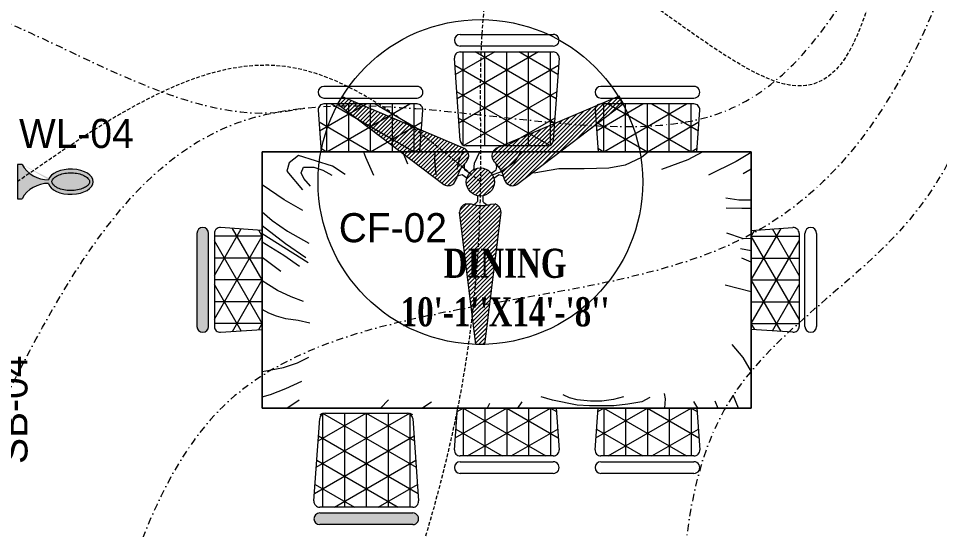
# Model space of a CAD drawing. Header units: inches. Extents: x 109699 to 44449955, y -10987 to 15824140.
# Drawn here: x 197439 to 197597.2, y -3965.6 to -3877.9 of the extents above; entities that cross this region are included whole.
import ezdxf

# ---------------------------------------------------------------- set-up
doc = ezdxf.new("R2010")
doc.units = ezdxf.units.IN
doc.header["$LTSCALE"] = 5
doc.header["$MEASUREMENT"] = 0
doc.linetypes.add('DASHDOT', pattern=[1, 0.5, -0.25, 0, -0.25])
doc.linetypes.add('DASHED2', pattern=[0.375, 0.25, -0.125])
doc.layers.get('0').update_dxf_attribs({"color": 123})
for name, color, linetype, lineweight in [('collum', 8, 'Continuous', 70), ('E-CF-Ceiling-Fan', 30, 'Continuous', 13), ('E-Con-Point', 5, 'DASHED2', 13), ('E-SB-Switch-Board', 106, 'Continuous', 18), ('E-WL-Wall-Light', 232, 'Continuous', 15), ('SB', 1, 'DASHDOT', 20)]:
    doc.layers.add(name, color=color, linetype=linetype, lineweight=lineweight)
doc.layers.add('FURNITUR', color=7, linetype='Continuous', lineweight=5, true_color=0xe8e8e8)
doc.layers.add('T', color=8, linetype='Continuous')
doc.styles.get("Standard").update_dxf_attribs({"font": 'times.ttf'})
doc.styles.add('style2', font='ARIALN.TTF', dxfattribs={"width": 0.75, "height": 3})

# ---------------------------------------------------------------- blocks, each defined once
blk = doc.blocks.new('vbhgytr')
at = {"layer": 'FURNITUR'}
h = blk.add_hatch(color=256, dxfattribs=at)
edge = h.paths.add_edge_path()
edge.add_ellipse((143560.9056260546, 627.6643518051457), major_axis=(0.7071072075479371, 0.7071072075479372), ratio=0.9999987936840739, start_angle=-44.99934339188269, end_angle=134.9992742750232, ccw=False)
edge.add_line((143561.9056260541, 627.6643638682775), (143561.9056260541, 611.6797551263642))
edge.add_ellipse((143560.9056260546, 611.6797551264006), major_axis=(-0.7071067810310865, 0.7071067810310864), ratio=0.9999999999888283, start_angle=134.9999999963449, end_angle=224.9999999982356, ccw=False)
edge.add_ellipse((143560.9056260546, 611.6797551263642), major_axis=(-0.7071067809999121, 0.707106780999912), ratio=0.999999999982188, start_angle=45.00000000051028, end_angle=134.9999999944872, ccw=False)
edge.add_line((143559.9056260551, 611.6797551263642), (143559.9056260551, 627.6643638682776))
h = blk.add_hatch(color=256, dxfattribs=at)
edge = h.paths.add_edge_path()
edge.add_ellipse((143580.9994692173, 578.670171990399), major_axis=(-0.7071067810199007, 0.7071067810199005), ratio=0.9999999999911356, start_angle=-44.999999996918916, end_angle=135.0000000030811, ccw=False)
edge.add_line((143580.9994692174, 579.6701719904427), (143596.9840779506, 579.6701719904427))
edge.add_ellipse((143596.9840694206, 578.6701719904354), major_axis=(0.7071067810318384, 0.7071067810318385), ratio=0.9999999999864739, start_angle=225.0004887274365, end_angle=404.99951127167094, ccw=False)
edge.add_line((143596.9840779505, 577.6701719904281), (143580.9994692174, 577.6701719903554))
for p, q in [((143605.1249523512, 661.8079216003179), (143621.1095610846, 661.8079216003179)), ((143621.1095610846, 659.8079216003033), (143605.1249523512, 659.8079216003033)), ((143611.0653897037, 658.8079216002233), (143604.3260248482, 654.9169474846453)), ((143618.5653896998, 658.8079216003688), (143604.6189918455, 650.7559650403997)), ((143605.1249523512, 658.8079216003688), (143621.1095610846, 658.8079216003688)), ((143605.6172567218, 642.807746443085), (143605.6172567218, 658.8079216003688)), ((143621.6155215903, 650.7559650405452), (143607.669123736, 658.8079216003688)), ((143609.3672567199, 642.6720594977793), (143609.3672567199, 658.8079216003688)), ((143613.1172567179, 642.6720594977793), (143613.1172567179, 658.8079216003688)), ((143621.9084885877, 654.9169474846453), (143615.1691237321, 658.8079216002233)), ((143616.867256716, 642.6720594977793), (143616.867256716, 658.8079216003688)), ((143620.617256714, 642.8077464430851), (143620.617256714, 658.8079216003688)), ((143605.1231564528, 643.5953629989851), (143604.1274218266, 657.737687340231)), ((143622.1070916092, 657.737687340231), (143621.111356983, 643.5953629989851)), ((143621.3225545928, 646.5949825964451), (143604.2165991282, 656.4711105939284)), ((143622.0179143076, 656.4711105939284), (143604.9119588429, 646.5949825962996)), ((143597.7118773502, 652.8836901886121), (143581.7272686169, 652.8836901886121)), ((143620.4902177778, 642.7454054618005), (143604.5343936761, 651.9575048070514)), ((143621.7001197597, 651.9575048070514), (143605.744295658, 642.7454054618004)), ((143645.2717227854, 652.8836901886121), (143629.2871140523, 652.8836901886121)), ((143581.7272686169, 650.8836901885976), (143597.7118773502, 650.8836901885976)), ((143629.2871140523, 650.8836901885976), (143645.2717227854, 650.8836901885976)), ((143580.7297380922, 648.8134559283799), (143581.2325504683, 641.6720594978448)), ((143580.9781388075, 645.2854441583443), (143588.942534553, 649.8836901885176)), ((143597.7118773502, 649.8836901885176), (143581.7272686169, 649.8836901885176)), ((143582.2195729875, 641.6720594978448), (143582.2195729875, 649.8836901885176)), ((143582.2195729876, 641.6720594978448), (143596.4425345491, 649.8836901885176)), ((143582.9966114181, 649.8836901885176), (143597.2195729796, 641.6720594978448)), ((143585.9695729855, 641.6720594978448), (143585.9695729855, 649.8836901885176)), ((143589.7195729836, 641.6720594978448), (143589.7195729836, 649.8836901885176)), ((143590.4966114141, 649.8836901885176), (143598.4610071597, 645.2854441583443)), ((143593.4695729816, 641.6720594978448), (143593.4695729816, 649.8836901885176)), ((143597.2195729796, 641.6720594978448), (143597.2195729796, 649.8836901885176)), ((143598.2065954988, 641.6720594978448), (143598.7094078749, 648.8134559283799)), ((143628.2895835277, 648.8134559283799), (143628.7923959036, 641.6720594978448)), ((143628.5379842429, 645.2854441583443), (143636.5023799883, 649.8836901885176)), ((143645.2717227854, 649.8836901885176), (143629.2871140523, 649.8836901885176)), ((143629.7794184228, 641.6720594978448), (143629.7794184228, 649.8836901885176)), ((143629.7794184226, 641.6720594976993), (143644.0023799844, 649.8836901885176)), ((143630.5564568533, 649.8836901885176), (143644.7794184149, 641.6720594978448)), ((143633.5294184208, 641.6720594978448), (143633.5294184208, 649.8836901885176)), ((143637.2794184189, 641.6720594978448), (143637.2794184189, 649.8836901885176)), ((143638.0564568494, 649.8836901885176), (143646.0208525948, 645.2854441583443)), ((143641.0294184169, 641.6720594978448), (143641.0294184169, 649.8836901885176)), ((143644.7794184149, 641.6720594978448), (143644.7794184149, 649.8836901885176)), ((143645.7664409339, 641.6720594978448), (143646.26925331, 648.8134559283799)), ((143613.1172567179, 642.6720594977793), (143604.8521882241, 647.4438990201744)), ((143621.3823252117, 647.4438990201744), (143613.1172567179, 642.6720594977793)), ((143580.8729332037, 646.7796693589627), (143589.7195729836, 641.6720594978448)), ((143589.7195729836, 641.6720594978448), (143598.5662127634, 646.7796693589627)), ((143628.4327786389, 646.7796693589627), (143637.2794184189, 641.6720594978448)), ((143637.2794184187, 641.6720594976993), (143646.1260581988, 646.7796693589627)), ((143620.114302498, 642.6720594977793), (143606.1202109378, 642.6720594977793)), ((143655.1172566959, 641.6720594978448), (143571.1172567398, 641.6720594978448)), ((143571.1172567398, 641.6720594978448), (143571.1172567398, 597.672059496797)), ((143571.1172567398, 597.672059496797), (143571.1172567398, 641.6720594978448)), ((143571.1172567398, 641.6720594978448), (143571.1172567398, 597.672059496797)), ((143571.1172567398, 641.6720594978448), (143655.1172566959, 641.6720594978448)), ((143577.3309653898, 641.0395826035877), (143575.7301212529, 639.7902178397711)), ((143583.2120016395, 639.1844370234993), (143577.3309653898, 641.0395826035877)), ((143581.1907277518, 642.2660635719402), (143582.2195729875, 641.6720594978448)), ((143581.2325504683, 641.6720594978448), (143598.2065954988, 641.6720594978448)), ((143581.2325504683, 641.6720594978448), (143598.2065954988, 641.6720594978448)), ((143588.5147133113, 641.6720594978448), (143588.8487618034, 640.735991418943)), ((143588.8487618034, 640.735991418943), (143590.2192721229, 637.6608935602028)), ((143596.1256616821, 639.546715303443), (143595.2476904522, 641.6720594978448)), ((143597.2195729796, 641.6720594978448), (143598.2484182154, 642.2660635719402)), ((143600.7542872012, 641.6720594978448), (143600.6826344299, 640.2923687271145)), ((143604.9802752572, 640.4945424176052), (143605.6328713989, 641.6720594978448)), ((143607.5941415007, 639.6990819902624), (143608.4672035317, 641.6720594978448)), ((143615.5334667222, 641.6720594978448), (143614.3686629143, 639.8357809495151)), ((143628.7505731869, 642.2660635720857), (143629.7794184228, 641.6720594978448)), ((143628.7923959036, 641.6720594978448), (143645.7664409339, 641.6720594978448)), ((143628.7923959036, 641.6720594978448), (143645.7664409339, 641.6720594978448)), ((143637.4512945455, 641.6720594978448), (143636.2761165116, 640.6848105488733)), ((143644.248353743, 640.3276376992483), (143646.7055521448, 641.6720594978448)), ((143644.7794184148, 641.6720594976993), (143645.8082636508, 642.2660635719402)), ((143655.1172566959, 641.538957472267), (143652.5193605899, 639.9888483998194)), ((143655.1172566959, 597.672059496797), (143655.1172566959, 641.6720594978448)), ((143655.1172566959, 641.6720594978448), (143655.1172566959, 597.672059496797)), ((143575.7301212529, 639.7902178397711), (143575.3289813875, 638.3219685073465)), ((143585.3644248581, 637.7460715919364), (143583.2120016395, 639.1844370234993)), ((143600.6826344299, 640.2923687271145), (143600.944565505, 637.6818507356419)), ((143604.6185792443, 638.6401932471025), (143604.9802752572, 640.4945424176052)), ((143607.4552653331, 638.4548872768722), (143607.5941415007, 639.6990819902624)), ((143614.3686629143, 639.8357809495151), (143612.0119763768, 638.1696848632141)), ((143633.4492296633, 639.3763560241482), (143630.6222562891, 638.8733223773182)), ((143636.2761165116, 640.6848105488733), (143633.4492296633, 639.3763560241482)), ((143639.7542986284, 638.6606835952091), (143644.248353743, 640.3276376992483)), ((143652.5193605899, 639.9888483998194), (143647.7523893031, 637.6473326774039)), ((143575.3289813875, 638.3219685073465), (143578.0571578725, 635.1218328395556)), ((143577.8353150084, 638.0449123980056), (143578.231923196, 639.0124445695162)), ((143578.2860998558, 637.0597383581688), (143577.8353150084, 638.0449123980056)), ((143578.231923196, 639.0124445695162), (143579.9706401813, 639.0242082184614)), ((143579.9706401813, 639.0242082184614), (143581.5039881642, 638.4871583283322)), ((143581.5039881642, 638.4871583283322), (143583.049655858, 637.6688849608377)), ((143612.0119763768, 638.1696848632141), (143610.3790705206, 637.5758178167919)), ((143622.0793810895, 638.7158959139039), (143617.7459480488, 637.9870569239985)), ((143626.4121809155, 638.7555468585775), (143622.0793810895, 638.7158959139039)), ((143630.6222562891, 638.8733223773182), (143626.4121809155, 638.7555468585775)), ((143653.6931850109, 637.9421590691745), (143655.1172566959, 638.7446585256688)), ((143574.8817115685, 633.4423837915675), (143571.1172567398, 635.9921648626162)), ((143579.4082084989, 635.7553029141051), (143578.2860998558, 637.0597383581688)), ((143578.077041855, 631.5853235269346), (143574.8817115685, 633.4423837915675)), ((143650.7440468257, 633.755287125117), (143652.9600786029, 633.4428008235556)), ((143652.9600786029, 633.4428008235556), (143655.1172566959, 633.4428008235556)), ((143571.1172567398, 631.3657826481779), (143572.8086582478, 629.854395657976)), ((143650.8085250812, 632.0438695665348), (143653.46420637, 631.993804762443)), ((143653.46420637, 631.993804762443), (143655.1172566959, 631.993804762443)), ((143572.8086582478, 629.854395657976), (143575.4711490395, 628.0124146541182)), ((143562.9056260536, 620.4490979282348), (143567.5038720813, 628.4134936781405)), ((143562.9056260535, 620.4490979282348), (143567.5038720813, 628.4134936781405)), ((143571.1172567398, 628.159082017127), (143563.9758603132, 628.6618943935003)), ((143571.1172567398, 628.159082017127), (143563.975860313, 628.6618943935003)), ((143571.1172567398, 619.6720594972481), (143566.0096468815, 628.5186992819016)), ((143571.1172567399, 619.6720594972481), (143566.0096468813, 628.5186992820471)), ((143571.1172567398, 627.1720594974119), (143570.523252666, 628.2009047338672)), ((143571.1172567399, 627.1720594974119), (143570.5232526659, 628.2009047338672)), ((143575.0945340057, 625.8778717115588), (143571.1172567398, 628.9332519789494)), ((143571.1172567398, 611.1850369773691), (143571.1172567398, 628.159082017127)), ((143571.1172567398, 611.1850369773691), (143571.1172567398, 628.159082017127)), ((143571.1172567398, 611.1850369773691), (143571.1172567398, 628.159082017127)), ((143655.1172566959, 628.159082017127), (143662.2586531226, 628.6618943935003)), ((143655.1172566957, 619.6720594972481), (143660.2248665543, 628.5186992820471)), ((143655.1172566957, 627.1720594974119), (143655.7112607698, 628.2009047338672)), ((143655.1172566959, 611.1850369773691), (143655.1172566959, 628.159082017127)), ((143655.1172566959, 611.1850369773691), (143655.1172566959, 628.159082017127)), ((143663.3288873822, 620.4490979282348), (143658.7306413544, 628.4134936781405)), ((143559.9056260553, 627.6643638682775), (143559.9056260553, 611.6797551263642)), ((143559.9056260551, 627.6643638682775), (143559.9056260551, 611.6797551263642)), ((143561.9056260541, 611.6797551263642), (143561.9056260541, 627.6643638682775)), ((143561.9056260541, 611.6797551263642), (143561.9056260541, 627.6643638682775)), ((143562.9056260536, 627.6643638682775), (143562.9056260536, 611.6797551263642)), ((143562.9056260535, 627.6643638682775), (143562.9056260535, 611.6797551263642)), ((143571.1172567398, 627.1720594974119), (143562.9056260536, 627.1720594974119)), ((143562.9056260536, 612.9490979280711), (143571.1172567399, 627.1720594975574)), ((143571.1172567398, 627.1720594974119), (143562.9056260535, 627.1720594974119)), ((143562.9056260535, 612.9490979280711), (143571.1172567398, 627.1720594974119)), ((143571.1172567398, 627.6636915430184), (143579.0262372395, 622.6734031963111)), ((143575.4711490395, 628.0124146541182), (143579.1388185754, 625.9644414854089)), ((143653.5736439862, 626.8099863712422), (143650.8914945427, 627.6860738915619)), ((143655.1172566959, 626.7108989335379), (143653.5736439862, 626.8099863712422)), ((143655.1172566959, 627.1720594974119), (143663.3288873822, 627.1720594974119)), ((143663.3288873822, 612.9490979280711), (143655.1172566959, 627.1720594974119)), ((143663.3288873822, 627.6643638682775), (143663.3288873822, 611.6797551263642)), ((143664.3288873816, 611.6797551263642), (143664.3288873816, 627.6643638682775)), ((143666.3288873805, 627.6643638682775), (143666.3288873805, 611.6797551263642)), ((143571.1172567398, 612.1720594970844), (143562.9056260536, 626.3950210665706)), ((143571.1172567399, 612.1720594970844), (143562.9056260537, 626.3950210662796)), ((143574.8195019155, 623.8603441809629), (143571.1172567398, 626.1612045526284)), ((143578.6328322657, 623.4848332293924), (143575.0945340057, 625.8778717115588)), ((143655.1172566959, 624.6841800273668), (143653.2610876733, 625.0331611055065)), ((143655.1172566957, 612.1720594970844), (143663.3288873819, 626.3950210662796)), ((143571.1172567398, 623.42205949733), (143562.9056260536, 623.42205949733)), ((143571.1172567398, 623.42205949733), (143562.9056260535, 623.42205949733)), ((143571.1172567398, 623.5547998154095), (143574.3405341338, 621.185360854617)), ((143577.5274352931, 621.9818553003106), (143574.8195019155, 623.8603441809629)), ((143655.1172566959, 622.7096850553776), (143653.4897747192, 623.3969073597973)), ((143655.1172566959, 623.42205949733), (143663.3288873822, 623.42205949733)), ((143571.1172567398, 619.6720594972481), (143562.9056260536, 619.6720594972481)), ((143571.1172567398, 619.6720594972481), (143562.9056260535, 619.6720594972481)), ((143567.5038720813, 610.9306253163556), (143562.9056260536, 618.8950210664069)), ((143567.5038720811, 610.9306253165012), (143562.9056260536, 618.8950210661159)), ((143566.0096468815, 610.8254197125946), (143571.1172567399, 619.6720594973937)), ((143566.0096468815, 610.8254197125946), (143571.1172567398, 619.6720594972481)), ((143572.2174348155, 618.8288350603992), (143571.1172567398, 619.5009612837762)), ((143573.7438740206, 617.8772197774038), (143572.2174348155, 618.8288350603992)), ((143655.1172566959, 617.6014600389643), (143650.6499014905, 618.8000720566057)), ((143655.1172566959, 619.6720594972481), (143663.3288873822, 619.6720594972481)), ((143660.2248665542, 610.8254197125946), (143655.1172566959, 619.6720594972481)), ((143658.7306413545, 610.9306253165012), (143663.3288873821, 618.8950210661159)), ((143576.1082290669, 616.7557374158929), (143573.7438740206, 617.8772197774038)), ((143571.1172567398, 615.9220594971663), (143562.9056260536, 615.9220594971663)), ((143571.1172567398, 615.9220594971663), (143562.9056260535, 615.9220594971663)), ((143578.2227897898, 615.970208403957), (143576.1082290669, 616.7557374158929)), ((143655.1172566959, 615.9220594971663), (143663.3288873822, 615.9220594971663)), ((143572.2646560566, 613.9674346728394), (143571.1172567398, 614.5668008743478)), ((143573.5851354127, 613.4427490229574), (143572.2646560566, 613.9674346728394)), ((143575.1964945473, 613.01669537847), (143573.5851354127, 613.4427490229574)), ((143577.3025989934, 612.710107487072), (143575.1964945473, 613.01669537847)), ((143579.2763470366, 612.2768790185984), (143577.3025989934, 612.710107487072)), ((143571.1172567398, 612.1720594970844), (143562.9056260536, 612.1720594970844)), ((143571.1172567398, 612.1720594970844), (143562.9056260535, 612.1720594970844)), ((143563.9758603132, 610.6822246011415), (143571.1172567398, 611.1850369773691)), ((143563.975860313, 610.6822246011415), (143571.1172567398, 611.1850369773691)), ((143570.5232526659, 611.1432142607745), (143571.1172567399, 612.17205949723)), ((143570.523252666, 611.1432142607745), (143571.1172567398, 612.1720594970844)), ((143655.1172566959, 612.1720594970844), (143663.3288873822, 612.1720594970844)), ((143655.7112607696, 611.1432142607745), (143655.1172566959, 612.1720594970844)), ((143662.2586531226, 610.6822246011415), (143655.1172566959, 611.1850369773691)), ((143651.7862765831, 608.6158567532223), (143653.6332589246, 606.37538202515)), ((143577.1739414091, 605.4457430388576), (143579.1112733899, 606.4082436118108)), ((143653.6332589246, 606.37538202515), (143655.1172566959, 603.8895202807423)), ((143572.3863718869, 604.1600931706064), (143574.7976540781, 604.6385744474217)), ((143574.7976540781, 604.6385744474217), (143577.1739414091, 605.4457430388576)), ((143571.1172567398, 603.9602271535373), (143572.3863718869, 604.1600931706064)), ((143575.1569127184, 601.0199012107095), (143577.8936370083, 602.2719050337655)), ((143571.1172567398, 599.5774559877493), (143572.542865947, 600.0032876044984)), ((143572.542865947, 600.0032876044984), (143575.1569127184, 601.0199012107095)), ((143620.9960950961, 599.0313144752784), (143619.0049631092, 599.6270411144401)), ((143623.8922770225, 599.4158191009768), (143622.7850497472, 599.9521403318906)), ((143633.1892112358, 599.6236632917174), (143631.4565988317, 599.1240616157232)), ((143640.1447662651, 600.1713891944542), (143640.3159320463, 599.2514658793475)), ((143652.8961444798, 597.672059496797), (143651.9930913577, 599.875931327852)), ((143575.3325560713, 597.672059496797), (143577.4472861622, 599.0676995830937)), ((143592.8068785795, 599.0625548505259), (143591.4163832266, 597.672059496797)), ((143598.5336983881, 597.672059496797), (143600.163390345, 598.7607988627713)), ((143610.1288758066, 598.4692431389492), (143609.7268804557, 597.672059496797)), ((143615.0410301639, 597.672059496797), (143615.7435993244, 598.7275522117696)), ((143625.2128556448, 598.1894021821518), (143620.9960950961, 599.0313144752784)), ((143625.222758209, 599.0822264576776), (143623.8922770225, 599.4158191009768)), ((143627.3042925508, 598.0476101911032), (143625.2128556448, 598.1894021821518)), ((143627.4874957882, 598.8444665077129), (143625.222758209, 599.0822264576776)), ((143629.2312318838, 598.0326979318909), (143627.3042925508, 598.0476101911032)), ((143629.4570453603, 598.8719433826794), (143627.4874957882, 598.8444665077129)), ((143631.5299819359, 598.0817260389152), (143629.2312318838, 598.0326979318909)), ((143631.4565988317, 599.1240616157232), (143629.4570453603, 598.8719433826794)), ((143633.9173510676, 598.345474030915), (143631.5299819359, 598.0817260389152)), ((143636.3395763758, 598.7545360819636), (143633.9173510676, 598.345474030915)), ((143637.6972618519, 599.493657872955), (143636.3395763758, 598.7545360819636)), ((143640.3159320463, 599.2514658793475), (143640.1826383794, 597.672059496797)), ((143645.9291231324, 597.672059496797), (143645.2569740999, 598.8288260655694)), ((143648.8742430934, 598.9244670653603), (143649.3586794529, 597.672059496797)), ((143571.1172567398, 597.672059496797), (143655.1172566959, 597.672059496797)), ((143655.1172566959, 597.672059496797), (143571.1172567398, 597.672059496797)), ((143580.4089105422, 587.5205887836946), (143596.4917735801, 596.8060340929667)), ((143580.7267050902, 592.0341945705716), (143588.991773584, 596.8060340929667)), ((143581.0444996381, 596.5478003575942), (143581.491773588, 596.8060340929667)), ((143581.4917735878, 596.8060340929667), (143581.4917735878, 580.6701719905227)), ((143581.4917735878, 596.8060340929667), (143597.5746366257, 587.5205887836946)), ((143581.9947278038, 596.8060340929667), (143595.9888193642, 596.8060340929667)), ((143585.2417735859, 596.8060340929667), (143585.2417735859, 580.6701719905227)), ((143588.9917735839, 596.8060340929667), (143588.9917735839, 580.6701719905227)), ((143588.9917735839, 596.8060340929667), (143597.2568420779, 592.0341945705716)), ((143592.7417735819, 596.8060340929667), (143592.7417735819, 580.6701719905227)), ((143596.49177358, 596.8060340929667), (143596.49177358, 580.6701719905227)), ((143596.49177358, 596.8060340929667), (143596.93904753, 596.5478003574486)), ((143604.1274218266, 590.5306630661163), (143604.6302342027, 597.672059496797)), ((143604.2706169381, 592.564449635679), (143613.1172567179, 597.672059496797)), ((143604.588411486, 597.0780554225561), (143605.6172567218, 597.672059496797)), ((143604.6302342027, 597.672059496797), (143621.6042792331, 597.672059496797)), ((143604.6302342027, 597.672059496797), (143621.6042792331, 597.672059496797)), ((143605.6172567218, 597.672059496797), (143605.6172567218, 589.4604288059786)), ((143605.6172567218, 597.672059496797), (143619.8402182834, 589.4604288061241)), ((143606.3942951524, 589.4604288059786), (143620.617256714, 597.672059496797)), ((143609.3672567199, 597.672059496797), (143609.3672567199, 589.4604288059786)), ((143613.1172567179, 597.672059496797), (143613.1172567179, 589.4604288059786)), ((143613.1172567179, 597.672059496797), (143621.9638964977, 592.564449635679)), ((143616.867256716, 597.672059496797), (143616.867256716, 589.4604288059786)), ((143620.617256714, 597.672059496797), (143620.617256714, 589.4604288059786)), ((143620.617256714, 597.672059496797), (143621.6461019497, 597.0780554225561)), ((143621.6042792331, 597.672059496797), (143622.1070916092, 590.5306630661163)), ((143628.2895835277, 590.5306630661163), (143628.7923959036, 597.672059496797)), ((143628.4327786389, 592.564449635679), (143637.2794184189, 597.672059496797)), ((143628.7505731869, 597.0780554225561), (143629.7794184228, 597.672059496797)), ((143628.7923959036, 597.672059496797), (143645.7664409339, 597.672059496797)), ((143628.7923959036, 597.672059496797), (143645.7664409339, 597.672059496797)), ((143629.7794184228, 597.672059496797), (143629.7794184228, 589.4604288059786)), ((143629.7794184228, 597.672059496797), (143644.0023799844, 589.4604288059786)), ((143630.5564568532, 589.4604288059786), (143644.7794184149, 597.672059496797)), ((143633.5294184208, 597.672059496797), (143633.5294184208, 589.4604288059786)), ((143637.2794184189, 597.672059496797), (143637.2794184189, 589.4604288059786)), ((143637.2794184189, 597.672059496797), (143646.1260581988, 592.564449635679)), ((143641.0294184169, 597.672059496797), (143641.0294184169, 589.4604288059786)), ((143644.7794184149, 597.672059496797), (143644.7794184149, 589.4604288059786)), ((143644.7794184149, 597.672059496797), (143645.8082636508, 597.0780554227016)), ((143645.7664409339, 597.672059496797), (143646.26925331, 590.5306630661163)), ((143580.0019386927, 581.740406250515), (143580.9976733188, 595.8827305919064)), ((143596.9858738491, 595.8827305919064), (143597.9816084752, 581.740406250515)), ((143604.3758225418, 594.0586748362974), (143612.3402182873, 589.4604288061241)), ((143613.8942951485, 589.4604288059786), (143621.858690894, 594.0586748361519)), ((143628.5379842427, 594.0586748362974), (143636.5023799883, 589.4604288061241)), ((143638.0564568494, 589.4604288061241), (143646.0208525948, 594.0586748361519)), ((143580.0911159943, 583.0069829968176), (143597.1970714591, 592.8831109944464)), ((143580.786475709, 592.8831109944464), (143597.8924311737, 583.0069829968176)), ((143580.4935087117, 588.7221285503463), (143594.4399065659, 580.6701719905227)), ((143583.543640602, 580.6701719905227), (143597.4900384563, 588.7221285503463)), ((143621.1095610846, 589.4604288059786), (143605.1249523512, 589.4604288059786)), ((143645.2717227854, 589.4604288059786), (143629.2871140523, 589.4604288059786)), ((143605.1249523512, 588.4604288060441), (143621.1095610846, 588.4604288060441)), ((143629.2871140523, 588.4604288060441), (143645.2717227854, 588.4604288060441)), ((143621.1095610846, 586.4604288060295), (143605.1249523512, 586.4604288060295)), ((143645.2717227854, 586.4604288060295), (143629.2871140523, 586.4604288060295)), ((143580.2005417143, 584.5611461062462), (143586.9399065699, 580.6701719905227)), ((143591.0436405981, 580.6701719905227), (143597.7830054538, 584.5611461062462)), ((143596.9840779506, 580.6701719905227), (143580.9994692174, 580.6701719905227)), ((143580.9994692174, 579.6701719904427), (143596.9840779506, 579.6701719904427)), ((143596.9840779506, 577.6701719904281), (143580.9994692174, 577.6701719904281))]:
    blk.add_line(p, q, dxfattribs=at)
for centre, major_axis, ratio, start_param, end_param in [((143605.1249523512, 660.8079216003833), (0.7071067810315126, 0.7071067810315125), 0.9999999999873966, 0.7853981634037498, 3.926990816993543), ((143621.1095610846, 660.8079216003833), (-0.707106781006985, 0.7071067810069851), 0.9999999999912867, 2.356194490187988, 5.497787143777781), ((143605.1249523512, 657.8079216002888), (0.7071067810071769, 0.7071067810071768), 0.9999999999917469, 0.7853981634015748, 2.426486621326469), ((143621.1095610846, 657.8079216002888), (-0.707106781004108, 0.7071067810041081), 0.9999999999916713, 3.856698685853721, 5.497787143777973), ((143581.7272686169, 651.8836901885321), (0.707106781031444, 0.7071067810314439), 0.99999999998759, 0.7853981634036532, 3.926990816993446), ((143597.7118773502, 651.8836901885321), (-0.707106781006985, 0.7071067810069851), 0.9999999999912867, 2.356194490187988, 5.497787143777781), ((143629.2871140523, 651.8836901885321), (0.707106781031444, 0.7071067810314439), 0.99999999998759, 0.7853981634036532, 3.926990816993446), ((143645.2717227854, 651.8836901885321), (-0.707106781006985, 0.7071067810069851), 0.9999999999912867, 2.356194490187988, 5.497787143777781), ((143581.7272686169, 648.8836901884375), (-0.7071067810253916, 0.7071067810253917), 0.9999999999977596, -0.7853981633985685, 0.8556902945365379), ((143597.7118773502, 648.8836901884375), (0.707106781016361, 0.7071067810163609), 0.9999999999685577, 5.427495012628475, 7.068583470592755), ((143629.2871140523, 648.8836901884375), (-0.7071067810253916, 0.7071067810253917), 0.9999999999977596, -0.7853981633985685, 0.8556902945365379), ((143645.2717227854, 648.8836901884375), (-0.7071067810071713, 0.7071067810071714), 0.9999999999917548, 3.856698685853226, 5.497787143778015), ((143606.1202109378, 643.6720594977138), (0.7071067810004613, 0.7071067810004612), 0.9999999999928327, 2.43296638148828, 3.926990816990825), ((143620.114302498, 643.6720594977138), (-0.7071067810004055, 0.7071067810004056), 0.9999999999928812, 2.356194490188785, 3.850218925691283), ((143560.9056260547, 627.6643638682775), (0.7071067810003483, 0.7071067810003482), 0.9999999999809547, 5.497787143772616, 8.639379797362409), ((143560.9056260545, 627.6643638682775), (-0.7071067810509598, 0.7071067810509599), 0.9999999999978746, 3.926990816988305, 7.068583470578098), ((143563.9056260531, 627.6643638682775), (-0.7071067810128419, 0.707106781012842), 0.9999999999816895, -0.8556902944254252, 0.7853981634066036), ((143563.905626053, 627.6643638682775), (-0.7071067810134215, 0.7071067810134216), 0.9999999999859157, -0.8556902945104286, 0.7853981634044902), ((143662.3288873827, 627.6643638682775), (0.7071067810134215, 0.7071067810134214), 0.999999999985916, 5.497787143775096, 7.138875601690015), ((143665.3288873811, 627.6643638682775), (-0.7071067810509598, 0.7071067810509599), 0.9999999999978746, 3.926990816988305, 7.068583470578098), ((143560.9056260547, 611.6797551263642), (-0.7071067810113831, 0.7071067810113832), 0.9999999999788467, 0.7853981634080247, 3.926990816997818), ((143560.9056260545, 611.6797551263642), (-0.7071067810113831, 0.7071067810113832), 0.9999999999788467, 0.7853981634080247, 3.926990816997818), ((143563.9056260531, 611.6797551263642), (0.7071067810519126, 0.7071067810519125), 0.9999999999947391, 2.356194490189714, 3.997282948004094), ((143563.905626053, 611.6797551263642), (-0.707106781010201, 0.7071067810102011), 0.9999999999792346, 0.7853981634078311, 2.42648662125983), ((143662.3288873827, 611.6797551263642), (0.7071067810116005, 0.7071067810116004), 0.9999999999771856, 3.856698685891737, 5.497787143770731), ((143665.3288873811, 611.6797551263642), (0.7071067810002987, 0.7071067810002986), 0.9999999999810952, 2.356194490182892, 5.497787143772685), ((143581.9947278038, 595.8060340930322), (-0.7071067810004055, 0.7071067810004056), 0.9999999999928812, -0.7853981634010078, 0.7086262721014891), ((143595.9888193642, 595.8060340930322), (0.7071067810004613, 0.7071067810004612), 0.9999999999928327, 5.574559035078073, 7.068583470580618), ((143605.1249523512, 590.4604288060586), (0.707106781025392, 0.7071067810253919), 0.9999999999977596, 2.285902359053255, 3.926990816988361), ((143621.1095610846, 590.4604288060586), (0.7071067810071769, 0.7071067810071768), 0.9999999999917469, 3.926990816991368, 5.568079274916263), ((143629.2871140523, 590.4604288060586), (0.707106781025392, 0.7071067810253919), 0.9999999999977596, 2.285902359053255, 3.926990816988361), ((143645.2717227854, 590.4604288060586), (0.7071067810071769, 0.7071067810071768), 0.9999999999917469, 3.926990816991368, 5.568079274916263), ((143605.1249523512, 587.4604288061096), (0.707106781031444, 0.7071067810314439), 0.99999999998759, 0.7853981634036532, 3.926990816993446), ((143621.1095610846, 587.4604288061096), (-0.707106781006985, 0.7071067810069851), 0.9999999999912867, 2.356194490187988, 5.497787143777781), ((143629.2871140523, 587.4604288061096), (0.707106781031444, 0.7071067810314439), 0.99999999998759, 0.7853981634036532, 3.926990816993446), ((143645.2717227854, 587.4604288061096), (-0.707106781006985, 0.7071067810069851), 0.9999999999912867, 2.356194490187988, 5.497787143777781), ((143580.9994692174, 581.6701719906027), (-0.7071067810296036, 0.7071067810296037), 0.9999999999818601, 0.7151060323045111, 2.356194490183275), ((143596.9840779506, 581.6701719906027), (-0.7071067810068554, 0.7071067810068555), 0.9999999999887463, 2.356194490186718, 3.997282948094734), ((143580.9994692174, 578.6701719903626), (0.7071067809957768, 0.7071067809957767), 0.999999999993884, 0.7853981634005062, 3.926990816990299), ((143596.9840779506, 578.6701719903626), (-0.707106781006985, 0.7071067810069851), 0.9999999999912867, 2.356194490187988, 5.497787143777781)]:
    blk.add_ellipse(centre, major_axis=major_axis, ratio=ratio, start_param=start_param, end_param=end_param, dxfattribs=at)
blk = doc.blocks.new('E-W-LIGHT')
at = {"linetype": 'ByBlock', "ltscale": 0.5}
h = blk.add_hatch(color=256, dxfattribs=at)
h.dxf.hatch_style = 1
h.set_gradient(color1=(255, 255, 255), color2=(255, 255, 0), name='CYLINDER')
edge = h.paths.add_edge_path()
edge.add_spline(control_points=[(-96.71110423948552, 1.235367220396483), (-96.8976251288622, 1.235367220396483), (-97.08530367817384, 1.204590695443009), (-97.49532330615068, 1.060408411101338), (-97.71769888777162, 0.9452617532663472), (-98.18859363857634, 0.6007580769133996), (-98.4360601757027, 0.3712016227401077), (-98.9274233233457, -0.2076466389563343), (-99.17095937526851, -0.5565722783421756), (-99.79256403547286, -1.649000525487912), (-100.1403411294208, -2.496475964584042), (-100.6655547252501, -4.389078901701514), (-100.8435119435345, -5.433326140728264), (-100.996858843053, -7.577941591604359), (-100.9723680002039, -8.677864733885961), (-100.7253955626443, -10.7881619923927), (-100.5027117058065, -11.79805679996582), (-99.90205506231798, -13.59089832466863), (-99.52349327352754, -14.37265162368595), (-98.79708591162027, -15.46144462183512), (-98.46289770719719, -15.83531695936959), (-97.82402795464219, -16.37320808014224), (-97.52292902289115, -16.53708124557815), (-97.0332651008719, -16.69867335386745), (-96.83300356165012, -16.72444707740215), (-96.42760539585558, -16.70413243760904), (-96.21918910161975, -16.65733367471884), (-95.75858057275782, -16.45705756399432), (-95.50712660475898, -16.30138572900886), (-94.98330090317799, -15.85001415615693), (-94.71221849052682, -15.55449414506236), (-94.18744122004225, -14.82684639582039), (-93.93399672563008, -14.39521060388152), (-93.32240182252819, -13.09860869282319), (-93.0057716383552, -12.13470487732181), (-92.57508722519842, -10.03980369670334), (-92.46055768618565, -8.90959698224412), (-92.45565766659526, -6.646794607945969), (-92.56528275998282, -5.514732191470296), (-92.98715107886524, -3.412587944823316), (-93.29985699109132, -2.443281268231641), (-93.99092435031811, -0.9549615958549695), (-94.34810290115182, -0.3877643056552464), (-95.07582621573985, 0.4836147841888085), (-95.44374809115733, 0.7854262440646148), (-96.01798165069457, 1.105607693885873), (-96.24029005175481, 1.180327462172805), (-96.53763867025813, 1.228459302029147), (-96.62438560181026, 1.235367220396483), (-96.71110423948552, 1.235367220396483)], knot_values=[0, 0, 0, 0, 0.194197829587449, 0.194197829587449, 0.388395659174898, 0.388395659174898, 0.582593488762347, 0.582593488762347, 0.776791318349796, 0.776791318349796, 1.110216687407361, 1.110216687407361, 1.443642056464925, 1.443642056464925, 1.77706742552249, 1.77706742552249, 2.110492794580054, 2.110492794580054, 2.443918163637619, 2.443918163637619, 2.701496175378678, 2.701496175378678, 2.959074187119738, 2.959074187119738, 3.169612053741, 3.169612053741, 3.380149920362263, 3.380149920362263, 3.590687786983526, 3.590687786983526, 3.801225653604789, 3.801225653604789, 4.011763520226051, 4.011763520226051, 4.360140390670959, 4.360140390670959, 4.708517261115867, 4.708517261115867, 5.056894131560775, 5.056894131560775, 5.405271002005684, 5.405271002005684, 5.69307956715584, 5.69307956715584, 5.980888132305996, 5.980888132305996, 6.192897451070847, 6.192897451070847, 6.283185307179586, 6.283185307179586, 6.283185307179586, 6.283185307179586], degree=3, periodic=0)
at = {"layer": 'E-WL-Wall-Light', "linetype": 'ByBlock', "ltscale": 0.5}
h = blk.add_hatch(color=256, dxfattribs=at)
h.dxf.hatch_style = 1
edge = h.paths.add_edge_path()
edge.add_ellipse((-96.71110423948552, -7.740473765769313), major_axis=(0, 10.71660606041263), ratio=0.559300439547623, start_angle=187.7376784571124, end_angle=531.0374031504149)
edge.add_arc((-112.001170541625, -18.46997501720373), 14.35701343791298, -60.53601194170483, 0.5736542653427819, ccw=False)
edge.add_line((-104.9392941575301, -30.97012448799713), (-104.939294157532, -33.06572841662167))
edge.add_line((-104.939294157532, -33.06572841662167), (-88.60969415754215, -33.06572841666017))
edge.add_line((-88.60969415754215, -33.06572841666017), (-88.60969415754002, -30.97012448799946))
edge.add_arc((-81.54781777344922, -18.46997501720374), 14.35701343791298, 179.559619270027, 240.5360119417236, ccw=False)
edge = h.paths.add_edge_path(flags=16)
edge.add_spline(control_points=[(-96.71110423948552, 1.235367220396483), (-96.8976251288622, 1.235367220396483), (-97.08530367817384, 1.204590695443009), (-97.49532330615068, 1.060408411101338), (-97.71769888777162, 0.9452617532663472), (-98.18859363857634, 0.6007580769133996), (-98.4360601757027, 0.3712016227401077), (-98.9274233233457, -0.2076466389563343), (-99.17095937526851, -0.5565722783421756), (-99.79256403547286, -1.649000525487912), (-100.1403411294208, -2.496475964584042), (-100.6655547252501, -4.389078901701514), (-100.8435119435345, -5.433326140728264), (-100.996858843053, -7.577941591604359), (-100.9723680002039, -8.677864733885961), (-100.7253955626443, -10.7881619923927), (-100.5027117058065, -11.79805679996582), (-99.90205506231798, -13.59089832466863), (-99.52349327352754, -14.37265162368595), (-98.79708591162027, -15.46144462183512), (-98.46289770719719, -15.83531695936959), (-97.82402795464219, -16.37320808014224), (-97.52292902289115, -16.53708124557815), (-97.0332651008719, -16.69867335386745), (-96.83300356165012, -16.72444707740215), (-96.42760539585558, -16.70413243760904), (-96.21918910161975, -16.65733367471884), (-95.75858057275782, -16.45705756399432), (-95.50712660475898, -16.30138572900886), (-94.98330090317799, -15.85001415615693), (-94.71221849052682, -15.55449414506236), (-94.18744122004225, -14.82684639582039), (-93.93399672563008, -14.39521060388152), (-93.32240182252819, -13.09860869282319), (-93.0057716383552, -12.13470487732181), (-92.57508722519842, -10.03980369670334), (-92.46055768618565, -8.90959698224412), (-92.45565766659526, -6.646794607945969), (-92.56528275998282, -5.514732191470296), (-92.98715107886524, -3.412587944823316), (-93.29985699109132, -2.443281268231641), (-93.99092435031811, -0.9549615958549695), (-94.34810290115182, -0.3877643056552464), (-95.07582621573985, 0.4836147841888085), (-95.44374809115733, 0.7854262440646148), (-96.01798165069457, 1.105607693885873), (-96.24029005175481, 1.180327462172805), (-96.53763867025813, 1.228459302029147), (-96.62438560181026, 1.235367220396483), (-96.71110423948552, 1.235367220396483)], knot_values=[0, 0, 0, 0, 0.194197829587449, 0.194197829587449, 0.388395659174898, 0.388395659174898, 0.582593488762347, 0.582593488762347, 0.776791318349796, 0.776791318349796, 1.110216687407361, 1.110216687407361, 1.443642056464925, 1.443642056464925, 1.77706742552249, 1.77706742552249, 2.110492794580054, 2.110492794580054, 2.443918163637619, 2.443918163637619, 2.701496175378678, 2.701496175378678, 2.959074187119738, 2.959074187119738, 3.169612053741, 3.169612053741, 3.380149920362263, 3.380149920362263, 3.590687786983526, 3.590687786983526, 3.801225653604789, 3.801225653604789, 4.011763520226051, 4.011763520226051, 4.360140390670959, 4.360140390670959, 4.708517261115867, 4.708517261115867, 5.056894131560775, 5.056894131560775, 5.405271002005684, 5.405271002005684, 5.69307956715584, 5.69307956715584, 5.980888132305996, 5.980888132305996, 6.192897451070847, 6.192897451070847, 6.283185307179586, 6.283185307179586, 6.283185307179586, 6.283185307179586], degree=3, periodic=0)
for p, q in [((-104.9392941575301, -30.97012448799713), (-104.939294157532, -33.06572841662167)), ((-104.939294157532, -33.06572841662167), (-88.60969415754215, -33.06572841666017)), ((-88.60969415754215, -33.06572841666017), (-88.60969415754002, -30.97012448803655))]:
    blk.add_line(p, q)
at = {"linetype": 'ByBlock', "ltscale": 0.5}
for centre, start, end in [((-112.001170541625, -18.46997501720374), 299.4639880582952, 0.5736542653427851), ((-81.54781777344922, -18.46997501720374), 179.4263457346572, 240.5360119417045)]:
    blk.add_arc(centre, 14.35701343791298, start, end, dxfattribs=at)
blk.add_ellipse((-96.71110423948552, -7.740473765769313), major_axis=(0, 10.71660606041263), ratio=0.559300439547623, start_param=3.276640619127039, end_param=9.268351136215248, dxfattribs=at)
blk.add_open_spline([(-96.71110423948552, 1.235367220396483), (-96.8976251288622, 1.235367220396483), (-97.08530367817384, 1.204590695443009), (-97.49532330615068, 1.060408411101338), (-97.71769888777162, 0.9452617532663472), (-98.18859363857634, 0.6007580769133996), (-98.4360601757027, 0.3712016227401077), (-98.9274233233457, -0.2076466389563343), (-99.17095937526851, -0.5565722783421756), (-99.79256403547286, -1.649000525487912), (-100.1403411294208, -2.496475964584042), (-100.6655547252501, -4.389078901701514), (-100.8435119435345, -5.433326140728264), (-100.996858843053, -7.577941591604359), (-100.9723680002039, -8.677864733885961), (-100.7253955626443, -10.7881619923927), (-100.5027117058065, -11.79805679996582), (-99.90205506231798, -13.59089832466863), (-99.52349327352754, -14.37265162368595), (-98.79708591162027, -15.46144462183512), (-98.46289770719719, -15.83531695936959), (-97.82402795464219, -16.37320808014224), (-97.52292902289115, -16.53708124557815), (-97.0332651008719, -16.69867335386745), (-96.83300356165012, -16.72444707740215), (-96.42760539585558, -16.70413243760904), (-96.21918910161975, -16.65733367471884), (-95.75858057275782, -16.45705756399432), (-95.50712660475898, -16.30138572900886), (-94.98330090317799, -15.85001415615693), (-94.71221849052682, -15.55449414506236), (-94.18744122004225, -14.82684639582039), (-93.93399672563008, -14.39521060388152), (-93.32240182252819, -13.09860869282319), (-93.0057716383552, -12.13470487732181), (-92.57508722519842, -10.03980369670334), (-92.46055768618565, -8.90959698224412), (-92.45565766659526, -6.646794607945969), (-92.56528275998282, -5.514732191470296), (-92.98715107886524, -3.412587944823316), (-93.29985699109132, -2.443281268231641), (-93.99092435031811, -0.9549615958549695), (-94.34810290115182, -0.3877643056552464), (-95.07582621573985, 0.4836147841888085), (-95.44374809115733, 0.7854262440646148), (-96.01798165069457, 1.105607693885873), (-96.24029005175481, 1.180327462172805), (-96.53763867025813, 1.228459302029147), (-96.62438560181026, 1.235367220396483), (-96.71110423948552, 1.235367220396483)], degree=3, knots=[0, 0, 0, 0, 0.194197829587449, 0.194197829587449, 0.388395659174898, 0.388395659174898, 0.582593488762347, 0.582593488762347, 0.776791318349796, 0.776791318349796, 1.110216687407361, 1.110216687407361, 1.443642056464925, 1.443642056464925, 1.77706742552249, 1.77706742552249, 2.110492794580054, 2.110492794580054, 2.443918163637619, 2.443918163637619, 2.701496175378678, 2.701496175378678, 2.959074187119738, 2.959074187119738, 3.169612053741, 3.169612053741, 3.380149920362263, 3.380149920362263, 3.590687786983526, 3.590687786983526, 3.801225653604789, 3.801225653604789, 4.011763520226051, 4.011763520226051, 4.360140390670959, 4.360140390670959, 4.708517261115867, 4.708517261115867, 5.056894131560775, 5.056894131560775, 5.405271002005684, 5.405271002005684, 5.69307956715584, 5.69307956715584, 5.980888132305996, 5.980888132305996, 6.192897451070847, 6.192897451070847, 6.283185307179586, 6.283185307179586, 6.283185307179586, 6.283185307179586], dxfattribs=at)
blk = doc.blocks.new('1')
at = {"layer": 'E-CF-Ceiling-Fan', "linetype": 'ByBlock', "ltscale": 0.5}
h = blk.add_hatch(dxfattribs=at)
h.set_pattern_fill('ANSI31', color=256, scale=10)
h.set_pattern_definition([(45, (0, 0), (-0.8838834764831843, 0.8838834764831844), [])])
edge = h.paths.add_edge_path()
edge.add_line((209066.544903523, -13067.11685315647), (209064.6438415694, -13070.41407147769))
edge.add_line((209064.6438415694, -13070.41407147769), (209110.249472843, -13104.88204089217))
edge.add_ellipse((209112.0161950886, -13101.65334947437), major_axis=(2.602475337466696, 2.602475337466696), ratio=0.9999999999999906, start_angle=196.3127629962977, end_angle=268.2872464290007)
edge.add_line((209114.5397230216, -13104.33244681023), (209115.4849750511, -13102.69748638713))
edge.add_ellipse((209130.2442591997, -13106.24386666673), major_axis=(10.7334356491749, 10.7334356491749), ratio=0.9999999999981393, start_angle=88.44228272541869, end_angle=121.48902709430789, ccw=False)
edge.add_line((209119.806567247, -13095.22262044099), (209120.8528262952, -13093.41295266685))
edge.add_ellipse((209117.2719126632, -13092.56276837834), major_axis=(2.602475337466932, 2.602475337466932), ratio=0.9999999999995292, start_angle=301.6440633906456, end_angle=373.6185468234727)
edge.add_line((209119.1884486464, -13089.4206917419), (209066.544903523, -13067.11685315647))
edge = h.paths.add_edge_path()
edge.add_ellipse((209131.089283705, -13116.74145270932), major_axis=(2.633110768784475, 2.633110768784475), ratio=0.9999999999997597, start_angle=316.8297377331859, end_angle=387.8389618723904)
edge.add_line((209132.1880164829, -13113.18345735742), (209130.5488454061, -13113.22495130345))
edge.add_ellipse((209126.3035237661, -13098.2962790596), major_axis=(-10.97469841933177, 10.97469841933177), ratio=0.9999999999999191, start_angle=145.1951729281282, end_angle=150.8743574177565, ccw=False)
edge.add_ellipse((209126.3035237661, -13098.2962790596), major_axis=(-10.97469841933177, 10.97469841933177), ratio=0.9999999999999191, start_angle=122.4336804261327, end_angle=145.1951729281282, ccw=False)
edge.add_ellipse((209126.3035237661, -13098.2962790596), major_axis=(-10.97469841933177, 10.97469841933177), ratio=0.9999999999999191, start_angle=118.5749297277244, end_angle=122.4336804261327, ccw=False)
edge.add_line((209121.9149097344, -13113.18345735741), (209119.5749032555, -13113.18345735741))
edge.add_ellipse((209120.6314155011, -13116.70924926331), major_axis=(2.602635845509655, 2.602635845509654), ratio=0.9999999999987026, start_angle=61.6809744807266, end_angle=133.6503259141647)
edge.add_line((209116.9517537436, -13116.62255417043), (209123.9933819142, -13173.42733947012))
edge.add_line((209123.9933819142, -13173.42733947012), (209127.784032512, -13173.43690240765))
edge.add_line((209127.784032512, -13173.43690240765), (209134.8111659948, -13116.62255417052))
h.paths.add_polyline_path([(209119.8508739552, -13103.74154532349, 1), (209131.9120457831, -13103.74154532349, 1)])
edge = h.paths.add_edge_path()
edge.add_line((209187.3717421067, -13070.20410122277), (209185.4890127634, -13066.97304093389))
edge.add_line((209185.4890127634, -13066.97304093389), (209132.574471092, -13089.4206917419))
edge.add_ellipse((209134.4910070752, -13092.56276837834), major_axis=(-2.602475337469112, 2.602475337469112), ratio=0.9999999999994945, start_angle=-13.61854682341294, end_angle=58.35593660933898)
edge.add_line((209130.9100934432, -13093.41295266685), (209131.9563524914, -13095.22262044099))
edge.add_ellipse((209121.5186605386, -13106.24386666673), major_axis=(10.73343564915542, 10.73343564915542), ratio=0.999999999999095, start_angle=328.5109729056215, end_angle=361.55771727458557, ccw=False)
edge.add_line((209136.2779446873, -13102.69748638713), (209137.2231967167, -13104.33244681019))
edge.add_ellipse((209139.7467246498, -13101.65334947437), major_axis=(-2.602475337469201, 2.602475337469201), ratio=0.9999999999990601, start_angle=91.71275357099776, end_angle=163.2982999863874)
edge.add_line((209141.4914892536, -13104.89395933078), (209187.3717421067, -13070.20410122277))
at = {"layer": 'E-CF-Ceiling-Fan', "ltscale": 10}
for p, q in [((209064.6438415694, -13070.41407147769), (209066.544903523, -13067.11685315647)), ((209066.544903523, -13067.11685315647), (209119.1884486464, -13089.42069174189)), ((209185.4947354289, -13066.97061323832), (209132.574471092, -13089.42069174189)), ((209187.3717421067, -13070.20410122277), (209185.4890127634, -13066.97304093388)), ((209064.6438415694, -13070.41407147769), (209110.249472843, -13104.88204089212)), ((209187.3717421067, -13070.20410122277), (209141.4914892536, -13104.8939593308)), ((209119.8065672471, -13095.2226204409), (209120.8528262952, -13093.41295266684)), ((209131.9563524913, -13095.2226204409), (209130.9100934432, -13093.41295266684)), ((209121.1873655701, -13099.95559165538), (209119.1343670181, -13098.56426171081)), ((209130.5755541683, -13099.95559165538), (209132.6285527202, -13098.56426171081)), ((209114.5397230216, -13104.33244681025), (209115.484975051, -13102.69748638717)), ((209120.0894197592, -13102.06218894969), (209118.0923406337, -13100.70875594979)), ((209131.6734999792, -13102.06218894969), (209133.6705791047, -13100.70875594979)), ((209137.2231967167, -13104.33244681025), (209136.2779446873, -13102.69748638717)), ((209124.6292368371, -13109.64068966342), (209124.6292368371, -13112.08558296959)), ((209126.9897148455, -13109.6694233058), (209126.9897148455, -13112.08558296959)), ((209119.5749032554, -13113.18345735741), (209121.9149097344, -13113.18345735741)), ((209130.5488454059, -13113.22495130345), (209132.1880164829, -13113.18345735741)), ((209123.9933819142, -13173.42733947012), (209116.9517537436, -13116.62255417042)), ((209127.784032512, -13173.43690240765), (209134.8111659948, -13116.62255417039)), ((209127.784032512, -13173.43690240765), (209123.9933819142, -13173.42733947012))]:
    blk.add_line(p, q, dxfattribs=at)
for radius in [69.69809221428028, 6.030585913961706]:
    blk.add_circle((209125.8814598692, -13103.74154532349), radius, dxfattribs=at)
for centre, major_axis, ratio, start_param, end_param in [((209117.2719126632, -13092.56276837834), (2.602475337466931, 2.602475337466931), 0.9999999999995293, 5.264682075261256, 6.520873788586199), ((209134.4910070752, -13092.56276837834), (-2.602475337469112, 2.602475337469112), 0.9999999999994945, -0.2376884814055706, 1.018503231918061), ((209130.2442591997, -13106.24386666673), (10.7334356491749, 10.7334356491749), 0.9999999999981393, 1.543609031538261, 2.120383527840273), ((209122.7572162564, -13097.18760929776), (-2.740456939066795, 2.740456939066795), 0.9999999999999716, 0.4622372466417044, 1.148537865656782), ((209121.5186605386, -13106.24386666673), (10.73343564915542, 10.73343564915542), 0.999999999999095, 5.733598106132978, 6.310372602436297), ((209129.0057034835, -13097.18760929378), (-2.740456939069299, 2.740456939069299), 0.9999999999990347, 3.56385111362636, 4.25015173105463), ((209118.1560665238, -13104.58382336606), (2.740456939070688, 2.740456939070688), 0.9999999999982624, 0.801841786050358, 1.428905426830904), ((209133.6068532084, -13104.58382336598), (-2.740456939075534, 2.740456939075535), 0.999999999998016, -1.428905429243861, -0.8018417876198008), ((209112.0161950886, -13101.65334947437), (2.602475337466696, 2.602475337466696), 0.9999999999999905, 3.426304077972683, 4.682495791295461), ((209139.7467246498, -13101.65334947437), (-2.602475337469201, 2.602475337469201), 0.9999999999990602, 1.600689515884098, 2.85688122920773), ((209120.6314155011, -13116.70924926331), (2.602635845509655, 2.602635845509654), 0.9999999999987026, 1.076536090527279, 2.332638233565674), ((209126.3035237661, -13098.2962790596), (-10.97469841933177, 10.97469841933177), 0.999999999999919, 2.069522934069694, 2.63325429377058), ((209121.4571744064, -13109.85887499457), (-2.740456939059593, 2.740456939059593), 0.9999999999952948, 2.745104486731238, 3.314940694839574), ((209130.1617772753, -13109.85887499338), (2.740456939059473, 2.740456939059473), 0.9999999999984862, 2.968244612714574, 3.636223092052213), ((209131.089283705, -13116.74145270932), (2.633110768784475, 2.633110768784475), 0.9999999999997595, 5.52972209167421, 6.769066852189965)]:
    blk.add_ellipse(centre, major_axis=major_axis, ratio=ratio, start_param=start_param, end_param=end_param, dxfattribs=at)

msp = doc.modelspace()

# ---------------------------------------------------------------- linework, layer by layer
at = {"layer": 'E-Con-Point', "ltscale": 0.5}
for points in [[(197586.2873617245, -3871.632742546357, -32.69304122032321), (197570.109799248, -3889.067900087091), (197524.4993187676, -3864.65790614741, 0.3808791535723515), (197518.3672115218, -3905.990502399512, 0.3789004475038382), (197502.8561669614, -3985.72345026981, -0.02144757909905476)], [(197518.3672115218, -3905.990502399512, 0.3789004475038382), (197484.8014736687, -3886.172587607278), (197438.8991645195, -3905.923710079425, 0.2622504407020507)]]:
    msp.add_spline(points, degree=3, dxfattribs=at)
at = {"layer": 'SB', "ltscale": 0.5}
for points in [[(197608.5183844082, -3821.31871007594, 0.513718811299759), (197591.0303669889, -3913.656568940762, -0.1354039120339558), (197561.7762184104, -3942.596258577996, 0.0857903163960998), (197552.5582481045, -3990.717106937953, -0.1880818783024498)], [(197611.8489093807, -3822.568710075933, 0.4977477072171211), (197565.1973857855, -3914.785707790208, 0.0857903163960998), (197475.2076875254, -3943.542020776342, 0.0857903163960998), (197452.6140558891, -3990.730028472373, 0.1503338891205033)], [(197398.1906941173, -3895.488766365544, 0.3808791535723515), (197410.3712894378, -3876.728729794038), (197483.1529919456, -3894.051233769811, 0.7145096068943735), (197488.1748841912, -3893.309485637696, 1.327704313833339)], [(197434.5645914362, -3947.384925018571, 0.0935694444882671), (197476.780910811, -3895.785348764901), (197557.8648602557, -3894.705646073275), (197586.9713239443, -3864.430053407325, -32.59304122032321)]]:
    msp.add_spline(points, degree=3, dxfattribs=at)

# ---------------------------------------------------------------- block references
at = {"layer": 'collum', "linetype": 'ByBlock', "xscale": 0.4, "yscale": 0.4, "zscale": 0.4}
msp.add_blockref('1', (113868.0146275742, 1335.506115729882, 0.3789004475038382), dxfattribs=at)
at = {"layer": 'E-WL-Wall-Light', "xscale": 0.3601041968213394, "yscale": 0.3601041968213394, "zscale": 0.3601041968213394, "rotation": 270}
msp.add_blockref('E-W-LIGHT', (197450.8062720933, -3940.772611570816, 0.2622504407020507), dxfattribs=at)
at = {"layer": 'FURNITUR'}
msp.add_blockref('vbhgytr', (53909.78312705271, -4542.472189905848, 0.0857903163960998), dxfattribs=at)

# ---------------------------------------------------------------- texts
at = {"layer": 'E-CF-Ceiling-Fan', "color": 1, "insert": (197494.0513697635, -3911.336861476644, 0.3789004475038382), "char_height": 5, "width": 24.08470202641911, "attachment_point": 1}
msp.add_mtext('{\\fCentury Gothic|b0|i0|c0|p34;\\C256;CF-02}', dxfattribs=at)
at = {"layer": 'E-SB-Switch-Board', "insert": (197435.5872036822, -3954.385893823099, -0.3703591906118291), "char_height": 5, "width": 24.08470202641911, "attachment_point": 1, "rotation": 90}
msp.add_mtext('{\\fCentury Gothic|b0|i0|c0|p34;SB-04}', dxfattribs=at)
at = {"layer": 'E-WL-Wall-Light', "insert": (197458.8271017435, -3900.229198117023, 0.2622504407020507), "char_height": 5, "width": 24.08470202641911, "attachment_point": 9}
msp.add_mtext('{\\fCentury Gothic|b0|i0|c0|p34;WL-04}', dxfattribs=at)
at = {"layer": 'T', "lineweight": 35, "insert": (197522.614836224, -3930.848437475301, -0.1214475790990548), "char_height": 5, "width": 44.92537410357909, "attachment_point": 8, "style": 'style2'}
msp.add_mtext("{\\fRomantic|b1|i0|c2|p2;DINING\\P10'-1''X14'-'8''}", dxfattribs=at)

doc.saveas('drawing.dxf')
